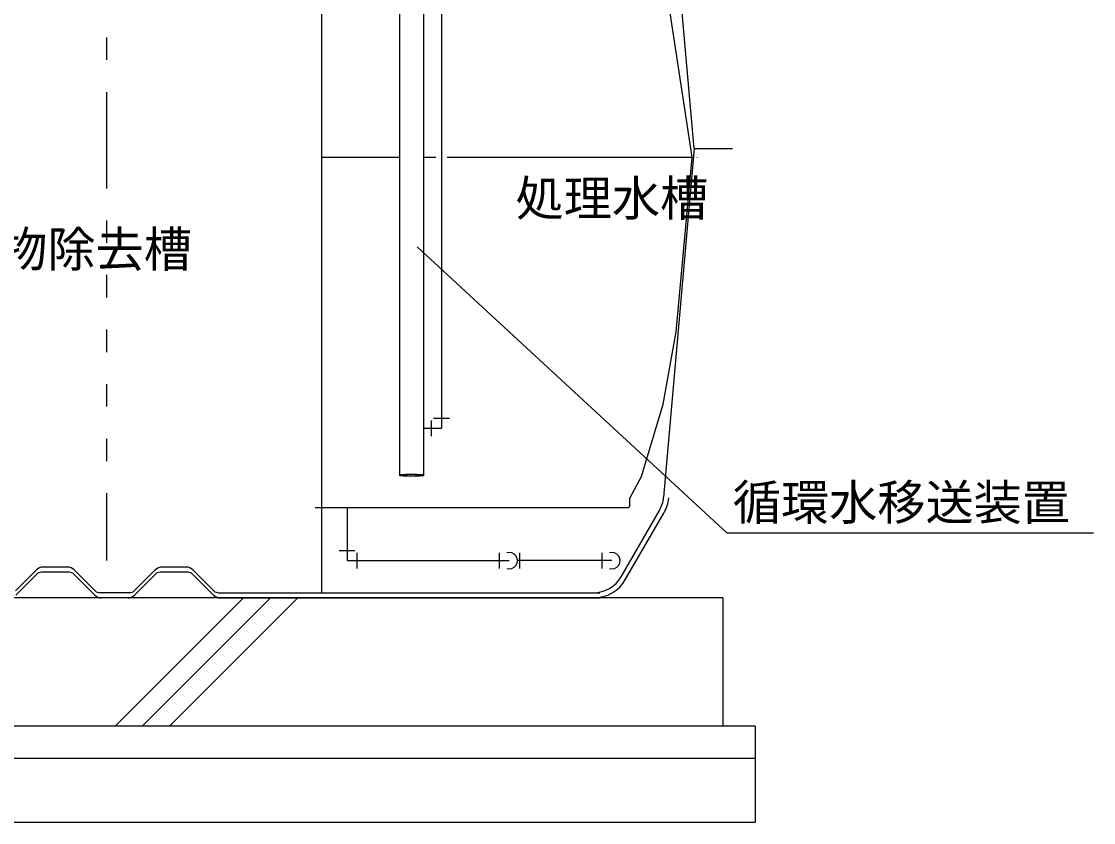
# Model space of a CAD drawing. Units: millimetres, scale not verified. Extents: x -8915 to 8404, y -6690 to 5387.
# Drawn here: x -4785 to -3115, y -4096 to -2848 of the extents above; entities that cross this region are included whole.
import ezdxf
from ezdxf.enums import TextEntityAlignment as Align

# ---------------------------------------------------------------- set-up
doc = ezdxf.new("R2010")
doc.units = ezdxf.units.MM
doc.header["$LTSCALE"] = 30
for name, color, linetype, lineweight in [('0-0_KUTAI', 4, 'Continuous', 25), ('0-1_KIKI', 3, 'Continuous', 25), ('0-2_SEISAKU', 2, 'Continuous', 25), ('0-8_FUTA', 3, 'Continuous', 25), ('0-E_0D', 3, 'Continuous', 25), ('1-1_11', 3, 'Continuous', 25), ('1-4_14', 3, 'Continuous', 25), ('1-6_16', 3, 'Continuous', 25), ('1-8_18', 3, 'Continuous', 25)]:
    doc.layers.add(name, color=color, linetype=linetype, lineweight=lineweight)
doc.styles.add('MS Gothic', font='')
doc.styles.get('MS Gothic').set_extended_font_data('MS Gothic')

msp = doc.modelspace()

# ---------------------------------------------------------------- linework, layer by layer
at = {"layer": '0-0_KUTAI'}
msp.add_lwpolyline([(-3115, -3645.55), (-3685.83, -3645.55), (-4168.58, -3199.51)], dxfattribs=at)
at = {"layer": '0-2_SEISAKU'}
for p, q in [((-3692.23, -3746.17), (-5562.23, -3746.17)), ((-4639.27, -3946.17), (-4439.27, -3746.17)), ((-4596.84, -3946.17), (-4396.84, -3746.17)), ((-4554.41, -3946.17), (-4354.41, -3746.17)), ((-3692.23, -3746.17), (-3692.23, -3946.17)), ((-3642.23, -3946.17), (-5612.23, -3946.17)), ((-3642.23, -3946.17), (-3642.23, -4096.17)), ((-3642.23, -3996.17), (-5612.23, -3996.17)), ((-3642.23, -4096.17), (-5612.23, -4096.17))]:
    msp.add_line(p, q, dxfattribs=at)
at = {"layer": '0-8_FUTA'}
for p, q in [((-3740.38, -3059.76), (-3829.4, -2470.78)), ((-4317.2, -3059.76), (-4317.23, -3059.7)), ((-4317.2, -3059.76), (-4317.23, -3059.7)), ((-4196.23, -3060.22), (-4317.23, -3060.22)), ((-4139.72, -3060.22), (-4158.23, -3060.22)), ((-3740.35, -3060.22), (-4121.75, -3060.22)), ((-3741.84, -3060.06), (-3741.88, -3059.76)), ((-3731.84, -3060.06), (-3731.88, -3059.76)), ((-3837.26, -3591.06), (-3819.26, -3557.23)), ((-3839.26, -3606.1), (-4327.23, -3606.1)), ((-3837.26, -3602.34), (-3839.26, -3606.1)), ((-3837.26, -3602.34), (-3837.26, -3591.06))]:
    msp.add_line(p, q, dxfattribs=at)
msp.add_lwpolyline([(-3819.26, -3557.23), (-3785.26, -3444.46), (-3765.26, -3331.7), (-3740.34, -3060.06)], dxfattribs=at)
at = {"layer": '0-E_0D'}
for p, q in [((-4130.73, -2316.17), (-4130.73, -3481.87)), ((-4146.52, -3494.13), (-4146.52, -3469.6)), ((-4143, -3466.07), (-4118.46, -3466.07)), ((-4158.23, -3481.87), (-4130.73, -3481.87)), ((-4290, -3672.38), (-4265.46, -3672.38)), ((-4261.94, -3700.44), (-4261.94, -3675.91)), ((-4041.02, -3675.91), (-4041.02, -3700.44)), ((-3865.23, -3688.17), (-4012.43, -3688.17)), ((-4009.44, -3675.91), (-4009.44, -3700.44)), ((-3881.02, -3675.91), (-3881.02, -3700.44))]:
    msp.add_line(p, q, dxfattribs=at)
msp.add_lwpolyline([(-4277.73, -3606.1), (-4277.73, -3688.17), (-4025.23, -3688.17)], dxfattribs=at)
for centre in [(-4025.23, -3688.17), (-3865.23, -3688.17)]:
    msp.add_arc(centre, 12.8, 253.40184, 106.59816, dxfattribs=at)
at = {"layer": '1-1_11'}
msp.add_line((-4158.23, -3555.09), (-4158.23, -2349.61), dxfattribs=at)
for points in [[(-4196.23, -2404.9), (-4196.23, -2418.62), (-4196.23, -3555.09)], [(-4190.36, -3554.35), (-4192.11, -3554.46), (-4193.58, -3554.57), (-4194.75, -3554.69), (-4195.58, -3554.82), (-4196.08, -3554.96), (-4196.23, -3555.09), (-4196.02, -3555.23)], [(-4190.36, -3554.35), (-4192.11, -3554.46), (-4193.58, -3554.57), (-4194.75, -3554.69), (-4195.58, -3554.82), (-4196.08, -3554.96), (-4196.23, -3555.09), (-4196.02, -3555.23)], [(-4190.36, -3554.35), (-4192.11, -3554.46), (-4193.58, -3554.57), (-4194.75, -3554.69), (-4195.58, -3554.82), (-4196.08, -3554.96), (-4196.23, -3555.09), (-4196.02, -3555.23)], [(-4196.02, -3555.23), (-4195.46, -3555.36), (-4194.56, -3555.49), (-4193.34, -3555.61), (-4191.82, -3555.72), (-4190.03, -3555.82), (-4188, -3555.91), (-4185.77, -3555.98), (-4183.38, -3556.03), (-4180.87, -3556.07), (-4178.3, -3556.08), (-4175.7, -3556.08), (-4173.14, -3556.06), (-4170.65, -3556.02), (-4168.28, -3555.97), (-4166.09, -3555.89), (-4164.09, -3555.81), (-4162.35, -3555.71), (-4160.88, -3555.59), (-4159.71, -3555.47), (-4158.87, -3555.34), (-4158.38, -3555.21), (-4158.23, -3555.07), (-4158.44, -3554.93), (-4159, -3554.8), (-4159.89, -3554.67), (-4161.11, -3554.55), (-4162.64, -3554.44), (-4164.43, -3554.34), (-4166.46, -3554.25), (-4168.69, -3554.18), (-4171.08, -3554.13), (-4173.59, -3554.09), (-4176.16, -3554.08), (-4178.75, -3554.08), (-4181.32, -3554.1), (-4183.81, -3554.14), (-4186.17, -3554.19), (-4188.37, -3554.27), (-4190.36, -3554.35)], [(-4196.02, -3555.23), (-4195.46, -3555.36), (-4194.56, -3555.49), (-4193.34, -3555.61), (-4191.82, -3555.72), (-4190.03, -3555.82), (-4188, -3555.91), (-4185.77, -3555.98), (-4183.38, -3556.03), (-4180.87, -3556.07), (-4178.3, -3556.08), (-4175.7, -3556.08), (-4173.14, -3556.06), (-4170.65, -3556.02), (-4168.28, -3555.97), (-4166.09, -3555.89), (-4164.09, -3555.81), (-4162.35, -3555.71), (-4160.88, -3555.59), (-4159.71, -3555.47), (-4158.87, -3555.34), (-4158.38, -3555.21), (-4158.23, -3555.07), (-4158.44, -3554.93), (-4159, -3554.8), (-4159.89, -3554.67), (-4161.11, -3554.55), (-4162.64, -3554.44), (-4164.43, -3554.34), (-4166.46, -3554.25), (-4168.69, -3554.18), (-4171.08, -3554.13), (-4173.59, -3554.09), (-4176.16, -3554.08), (-4178.75, -3554.08), (-4181.32, -3554.1), (-4183.81, -3554.14), (-4186.17, -3554.19), (-4188.37, -3554.27), (-4190.36, -3554.35)], [(-4196.02, -3555.23), (-4195.46, -3555.36), (-4194.56, -3555.49), (-4193.34, -3555.61), (-4191.82, -3555.72), (-4190.03, -3555.82), (-4188, -3555.91), (-4185.77, -3555.98), (-4183.38, -3556.03), (-4180.87, -3556.07), (-4178.3, -3556.08), (-4175.7, -3556.08), (-4173.14, -3556.06), (-4170.65, -3556.02), (-4168.28, -3555.97), (-4166.09, -3555.89), (-4164.09, -3555.81), (-4162.35, -3555.71), (-4160.88, -3555.59), (-4159.71, -3555.47), (-4158.87, -3555.34), (-4158.38, -3555.21), (-4158.23, -3555.07), (-4158.44, -3554.93), (-4159, -3554.8), (-4159.89, -3554.67), (-4161.11, -3554.55), (-4162.64, -3554.44), (-4164.43, -3554.34), (-4166.46, -3554.25), (-4168.69, -3554.18), (-4171.08, -3554.13), (-4173.59, -3554.09), (-4176.16, -3554.08), (-4178.75, -3554.08), (-4181.32, -3554.1), (-4183.81, -3554.14), (-4186.17, -3554.19), (-4188.37, -3554.27), (-4190.36, -3554.35)], [(-4192.64, -3554.7), (-4193.52, -3554.82), (-4194.05, -3554.95), (-4194.23, -3555.08), (-4194.04, -3555.21)], [(-4192.64, -3554.7), (-4193.52, -3554.82), (-4194.05, -3554.95), (-4194.23, -3555.08), (-4194.04, -3555.21)], [(-4192.64, -3554.7), (-4193.52, -3554.82), (-4194.05, -3554.95), (-4194.23, -3555.08), (-4194.04, -3555.21)], [(-4194.04, -3555.21), (-4193.5, -3555.34), (-4192.6, -3555.46), (-4191.38, -3555.58), (-4189.86, -3555.68), (-4188.07, -3555.77), (-4186.05, -3555.85), (-4183.84, -3555.91), (-4181.49, -3555.95), (-4179.05, -3555.97), (-4176.57, -3555.98), (-4174.1, -3555.96), (-4171.7, -3555.93), (-4169.42, -3555.88), (-4167.3, -3555.81), (-4165.4, -3555.73), (-4163.75, -3555.63), (-4162.38, -3555.52), (-4161.34, -3555.4), (-4160.63, -3555.27), (-4160.27, -3555.14), (-4160.28, -3555.01), (-4160.64, -3554.88), (-4161.37, -3554.76), (-4162.42, -3554.64), (-4163.8, -3554.53), (-4165.46, -3554.43), (-4167.37, -3554.35), (-4169.49, -3554.28), (-4171.78, -3554.23), (-4174.18, -3554.2), (-4176.65, -3554.18), (-4179.13, -3554.19), (-4181.57, -3554.21), (-4183.92, -3554.25), (-4186.12, -3554.31), (-4188.14, -3554.39), (-4189.92, -3554.48), (-4191.43, -3554.59), (-4192.64, -3554.7)], [(-4194.04, -3555.21), (-4193.5, -3555.34), (-4192.6, -3555.46), (-4191.38, -3555.58), (-4189.86, -3555.68), (-4188.07, -3555.77), (-4186.05, -3555.85), (-4183.84, -3555.91), (-4181.49, -3555.95), (-4179.05, -3555.97), (-4176.57, -3555.98), (-4174.1, -3555.96), (-4171.7, -3555.93), (-4169.42, -3555.88), (-4167.3, -3555.81), (-4165.4, -3555.73), (-4163.75, -3555.63), (-4162.38, -3555.52), (-4161.34, -3555.4), (-4160.63, -3555.27), (-4160.27, -3555.14), (-4160.28, -3555.01), (-4160.64, -3554.88), (-4161.37, -3554.76), (-4162.42, -3554.64), (-4163.8, -3554.53), (-4165.46, -3554.43), (-4167.37, -3554.35), (-4169.49, -3554.28), (-4171.78, -3554.23), (-4174.18, -3554.2), (-4176.65, -3554.18), (-4179.13, -3554.19), (-4181.57, -3554.21), (-4183.92, -3554.25), (-4186.12, -3554.31), (-4188.14, -3554.39), (-4189.92, -3554.48), (-4191.43, -3554.59), (-4192.64, -3554.7)], [(-4194.04, -3555.21), (-4193.5, -3555.34), (-4192.6, -3555.46), (-4191.38, -3555.58), (-4189.86, -3555.68), (-4188.07, -3555.77), (-4186.05, -3555.85), (-4183.84, -3555.91), (-4181.49, -3555.95), (-4179.05, -3555.97), (-4176.57, -3555.98), (-4174.1, -3555.96), (-4171.7, -3555.93), (-4169.42, -3555.88), (-4167.3, -3555.81), (-4165.4, -3555.73), (-4163.75, -3555.63), (-4162.38, -3555.52), (-4161.34, -3555.4), (-4160.63, -3555.27), (-4160.27, -3555.14), (-4160.28, -3555.01), (-4160.64, -3554.88), (-4161.37, -3554.76), (-4162.42, -3554.64), (-4163.8, -3554.53), (-4165.46, -3554.43), (-4167.37, -3554.35), (-4169.49, -3554.28), (-4171.78, -3554.23), (-4174.18, -3554.2), (-4176.65, -3554.18), (-4179.13, -3554.19), (-4181.57, -3554.21), (-4183.92, -3554.25), (-4186.12, -3554.31), (-4188.14, -3554.39), (-4189.92, -3554.48), (-4191.43, -3554.59), (-4192.64, -3554.7)]]:
    msp.add_lwpolyline(points, dxfattribs=at)
at = {"layer": '1-4_14'}
for p, q in [((-3737.23, -3046.17), (-3780.41, -2552.56)), ((-3737.23, -3046.17), (-3784.76, -3589.42)), ((-3737.23, -3046.17), (-3677.23, -3046.17)), ((-3850.79, -3713.17), (-3791.26, -3610.06)), ((-3843.87, -3717.17), (-3784.34, -3614.06)), ((-4761.62, -3702.57), (-4794.3, -3735.24)), ((-4710.44, -3706.17), (-4754.02, -3706.17)), ((-4713.44, -3698.17), (-4751.02, -3698.17)), ((-4702.84, -3702.57), (-4670.16, -3735.24)), ((-4576.62, -3702.57), (-4609.3, -3735.24)), ((-4525.44, -3706.17), (-4569.02, -3706.17)), ((-4528.44, -3698.17), (-4566.02, -3698.17)), ((-4517.84, -3702.57), (-4485.16, -3735.24)), ((-4761.09, -3709.1), (-4793.77, -3741.78)), ((-4703.37, -3709.1), (-4670.69, -3741.78)), ((-4576.09, -3709.1), (-4608.77, -3741.78)), ((-4518.37, -3709.1), (-4485.69, -3741.78)), ((-4616.37, -3738.17), (-4663.09, -3738.17)), ((-4478.09, -3738.17), (-3884.09, -3738.17)), ((-4619.37, -3746.17), (-4660.09, -3746.17)), ((-4475.09, -3746.17), (-3884.09, -3746.17))]:
    msp.add_line(p, q, dxfattribs=at)
for centre, radius, start, end in [((-3834.57, -3585.06), 50, 330, 355), ((-3834.57, -3585.06), 58, 330, 355), ((-4751.02, -3713.17), 15, 90, 135), ((-4754.02, -3716.17), 10, 90, 135), ((-4713.44, -3713.17), 15, 45, 90), ((-4710.44, -3716.17), 10, 45, 90), ((-4566.02, -3713.17), 15, 90, 135), ((-4569.02, -3716.17), 10, 90, 135), ((-4528.44, -3713.17), 15, 45, 90), ((-4525.44, -3716.17), 10, 45, 90), ((-3894.09, -3688.17), 50, 270, 330), ((-3894.09, -3688.17), 58, 270, 330), ((-4663.09, -3728.17), 10, 225, 270), ((-4616.37, -3728.17), 10, 270, 315), ((-4478.09, -3728.17), 10, 225, 270), ((-4660.09, -3731.17), 15, 225, 270), ((-4619.37, -3731.17), 15, 270, 315), ((-4475.09, -3731.17), 15, 225, 270)]:
    msp.add_arc(centre, radius, start, end, dxfattribs=at)
at = {"layer": '1-6_16'}
for p, q in [((-4652.23, -2908.17), (-4652.23, -2873.17)), ((-4652.23, -3108.17), (-4652.23, -2958.17)), ((-4652.23, -3193.17), (-4652.23, -3158.17)), ((-4652.23, -3278.17), (-4652.23, -3243.17)), ((-4652.23, -3363.17), (-4652.23, -3328.17)), ((-4652.23, -3448.17), (-4652.23, -3413.17)), ((-4652.23, -3533.17), (-4652.23, -3498.17)), ((-4652.23, -3688.17), (-4652.23, -3583.17))]:
    msp.add_line(p, q, dxfattribs=at)
at = {"layer": '1-8_18'}
msp.add_line((-4317.23, -3738.17), (-4317.23, -2302.04), dxfattribs=at)

# ---------------------------------------------------------------- texts
at = {"layer": '0-1_KIKI', "color": 4, "style": 'MS Gothic'}
for s, p in [('処理水槽', (-4015.3, -3167.55)), ('横向流夾雑物除去槽', (-5194.65, -3246.98)), ('循環水移送装置', (-3676.83, -3641.34))]:
    msp.add_text(s, height=54.99, dxfattribs=at).set_placement(p, align=Align.BOTTOM_LEFT)

doc.saveas('drawing.dxf')
